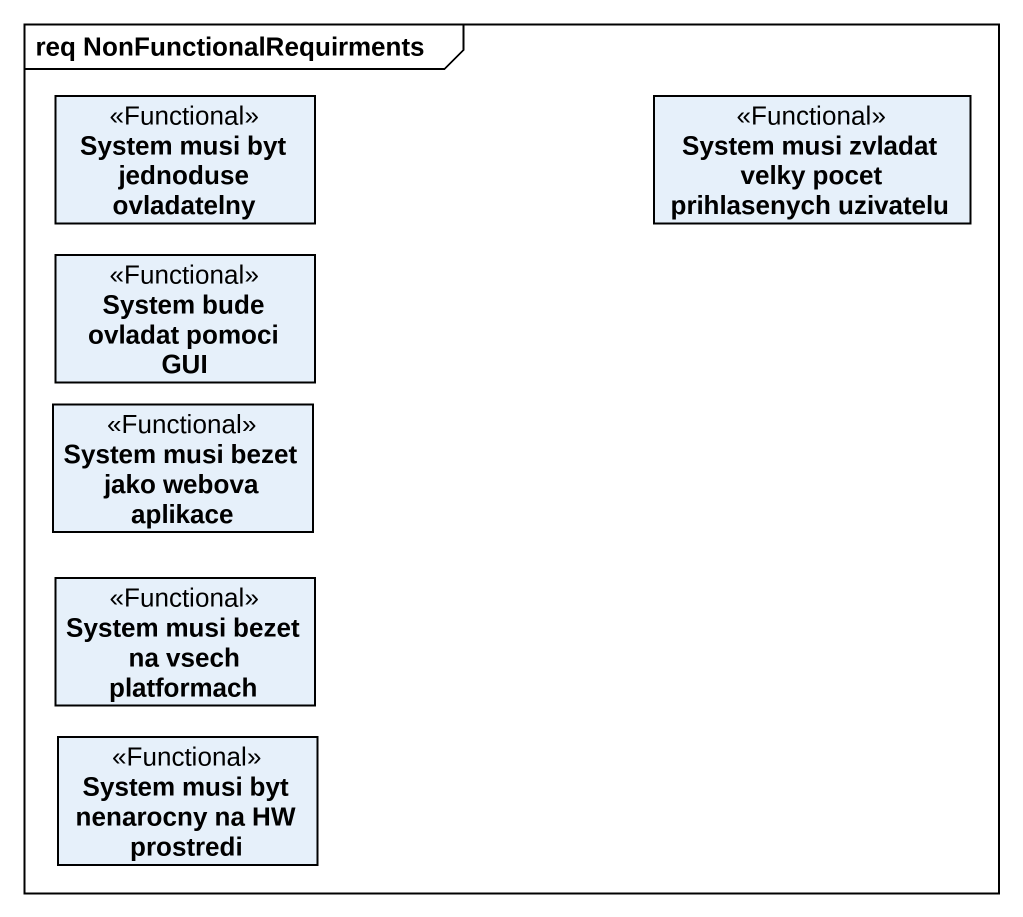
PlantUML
@startuml
mainframe req NonFunctionalRequirments
hide circle
hide empty members
class "System musi byt jednoduse ovladatelny" as System_musi_byt_jednoduse <<Functional>>
class "System musi zvladat velky pocet prihlasenych uzivatelu" as System_musi_zvladat_velky <<Functional>>
class "System bude ovladat pomoci GUI" as System_bude_ovladat_pomoci <<Functional>>
class "System musi bezet jako webova aplikace" as System_musi_bezet_jako <<Functional>>
class "System musi bezet na vsech platformach" as System_musi_bezet_na_vsech <<Functional>>
class "System musi byt nenarocny na HW prostredi" as System_musi_byt_nenarocny <<Functional>>
@enduml
